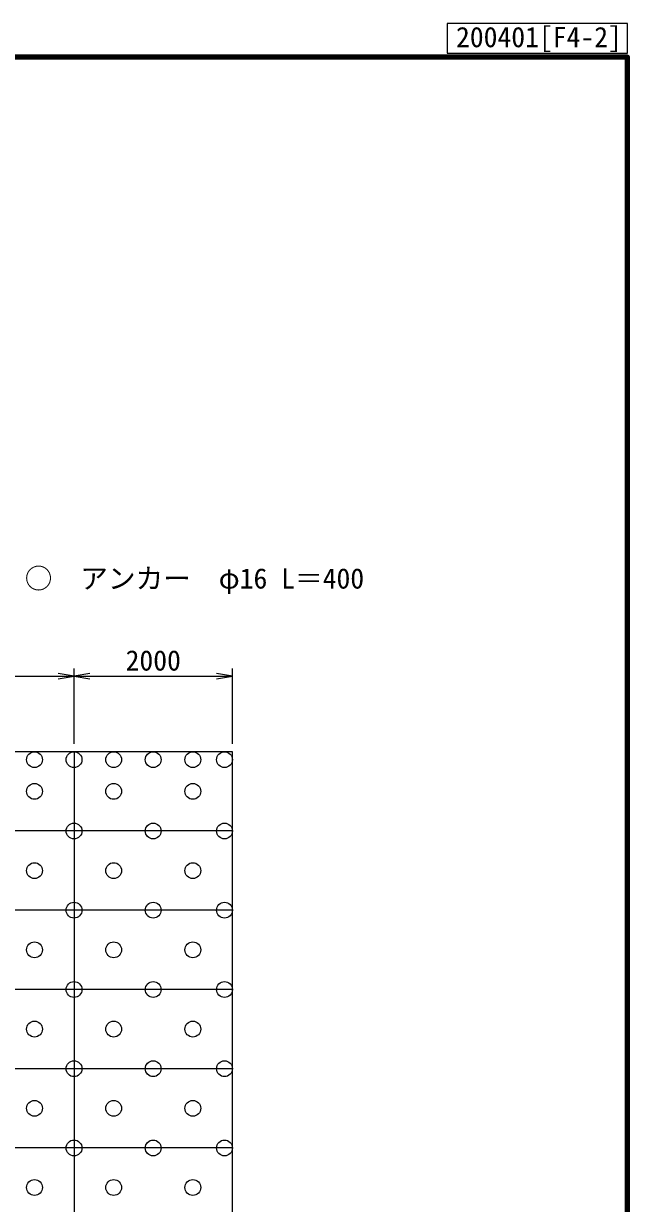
# Model space of a CAD drawing. Units: millimetres, scale not verified. Extents: x 690 to 40690, y 684 to 28809.
# Drawn here: x 33064 to 40690, y 13919 to 28809 of the extents above; entities that cross this region are included whole.
import ezdxf
from ezdxf.enums import TextEntityAlignment as Align

# ---------------------------------------------------------------- set-up
doc = ezdxf.new("R2010")
doc.units = ezdxf.units.MM
doc.header["$LTSCALE"] = 100
for name, color, linetype, lineweight in [('C-DOC', 3, 'Continuous', 25), ('C-STR', 1, 'Continuous', 25), ('C-STR-DIM', 1, 'Continuous', 13), ('C-TTL', 2, 'Continuous', 140)]:
    doc.layers.add(name, color=color, linetype=linetype, lineweight=lineweight)
doc.layers.add('C-STR-TXT', color=7, linetype='Continuous')
doc.styles.add('ＭＳ ゴシック', font='')
doc.styles.get('ＭＳ ゴシック').set_extended_font_data('MS Gothic')

msp = doc.modelspace()

# ---------------------------------------------------------------- linework, layer by layer
at = {"layer": 'C-DOC'}
for p, q in [((40690.4, 28809.1), (38415.4, 28809.1)), ((38415.4, 28809.1), (38415.4, 28434.1)), ((40690.4, 28434.1), (40690.4, 28809.1)), ((38415.4, 28434.1), (40690.4, 28434.1))]:
    msp.add_line(p, q, dxfattribs=at)
at = {"layer": 'C-STR', "color": 7}
for p, q in [((35701.5, 19619.2), (25701.5, 19619.2)), ((33701.5, 19619.2), (33701.5, 9619.2)), ((35701.5, 9619.2), (35701.5, 19619.2)), ((35701.5, 18619.2), (25701.5, 18619.2)), ((35701.5, 17619.2), (25701.5, 17619.2)), ((35701.5, 16619.2), (25701.5, 16619.2)), ((35701.5, 15619.2), (25701.5, 15619.2)), ((35701.5, 14619.2), (25701.5, 14619.2))]:
    msp.add_line(p, q, dxfattribs=at)
for centre in [(33201.5, 19519.2), (33701.5, 19519.2), (34201.5, 19519.2), (34701.5, 19519.2), (35201.5, 19519.2), (35601.5, 19519.2), (33201.5, 19119.2), (34201.5, 19119.2), (35201.5, 19119.2), (33701.5, 18619.2), (34701.5, 18619.2), (35601.5, 18619.2), (33201.5, 18119.2), (34201.5, 18119.2), (35201.5, 18119.2), (33701.5, 17619.2), (34701.5, 17619.2), (35601.5, 17619.2), (33201.5, 17119.2), (34201.5, 17119.2), (35201.5, 17119.2), (33701.5, 16619.2), (34701.5, 16619.2), (35601.5, 16619.2), (33201.5, 16119.2), (34201.5, 16119.2), (35201.5, 16119.2), (33701.5, 15619.2), (34701.5, 15619.2), (35601.5, 15619.2), (33201.5, 15119.2), (34201.5, 15119.2), (35201.5, 15119.2), (33701.5, 14619.2), (34701.5, 14619.2), (35601.5, 14619.2), (33201.5, 14119.2), (34201.5, 14119.2), (35201.5, 14119.2)]:
    msp.add_circle(centre, 100, dxfattribs=at)
at = {"layer": 'C-STR-DIM'}
for p, q in [((31701.5, 20572), (33701.5, 20572)), ((33701.5, 19719.2), (33701.5, 20672)), ((33701.5, 19719.2), (33701.5, 20672)), ((33701.5, 20572), (35701.5, 20572)), ((35701.5, 19719.2), (35701.5, 20672))]:
    msp.add_line(p, q, dxfattribs=at)
for points in [[(33501.5, 20538.6), (33701.5, 20572), (33501.5, 20605.3)], [(33901.5, 20605.3), (33701.5, 20572), (33901.5, 20538.6)], [(35501.5, 20538.6), (35701.5, 20572), (35501.5, 20605.3)]]:
    msp.add_lwpolyline(points, dxfattribs=at)
at = {"layer": 'C-TTL'}
msp.add_lwpolyline([(690.4, 684.1), (40690.4, 684.1), (40690.4, 28384.1), (690.4, 28384.1)], close=True, dxfattribs=at)

# ---------------------------------------------------------------- texts
at = {"layer": 'C-DOC', "style": 'ＭＳ ゴシック'}
msp.add_text('200401[F4-2]', height=256.6, dxfattribs=at).set_placement((38525.5, 28434.1), align=Align.BOTTOM_LEFT)
at = {"layer": 'C-STR-DIM', "color": 7, "style": 'ＭＳ ゴシック'}
msp.add_text('2000', height=256.6, dxfattribs=at).set_placement((34701.5, 20772), align=Align.MIDDLE_CENTER)
at = {"layer": 'C-STR-TXT', "style": 'ＭＳ ゴシック'}
msp.add_text('○\u3000アンカー\u3000φ16 L＝400', height=256.6, dxfattribs=at).set_placement((33078.2, 21601.6), align=Align.BOTTOM_LEFT)

doc.saveas('drawing.dxf')
